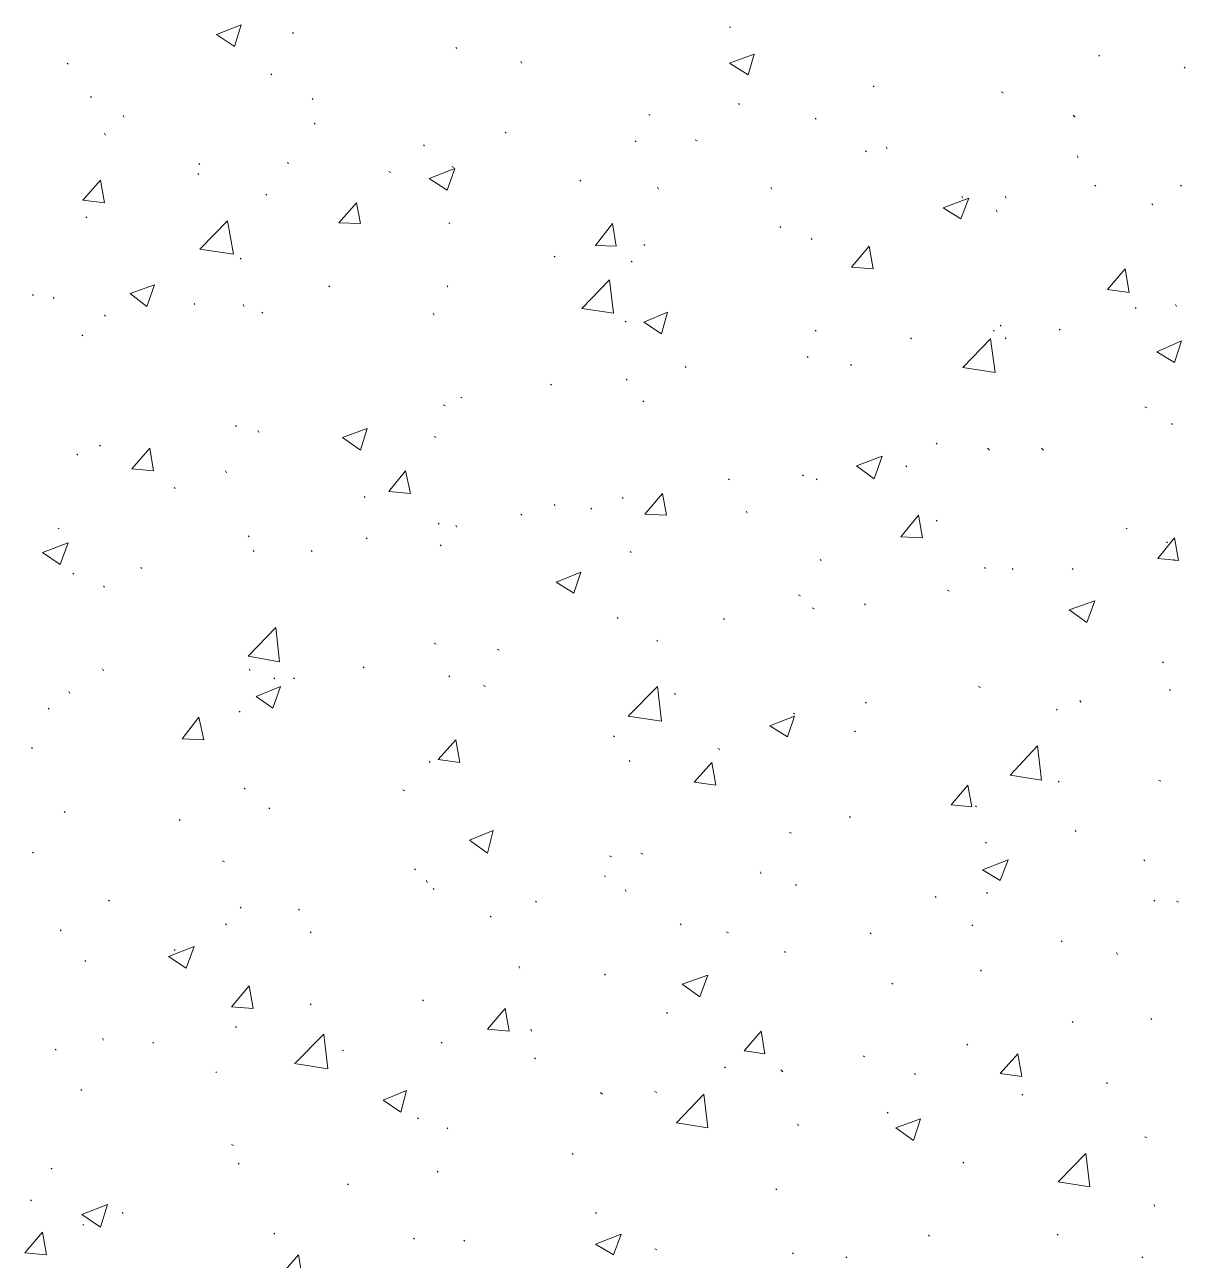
# Model space of a CAD drawing. Header units: millimetres. Extents: x 2928 to 3112, y 1220 to 1280.
# Drawn here: x 2945.501 to 2947.466, y 1258.21 to 1260.301 of the extents above; entities that cross this region are included whole.
import ezdxf

# ---------------------------------------------------------------- set-up
doc = ezdxf.new("R2010")
doc.units = ezdxf.units.MM

msp = doc.modelspace()

# ---------------------------------------------------------------- linework, layer by layer
at = {"color": 92, "linetype": 'Continuous', "lineweight": 13, "true_color": 0x00b800}
for points in [[(2945.82638, 1260.28389), (2945.86805, 1260.30056), (2945.86805, 1260.30056)], [(2945.85638, 1260.26389), (2945.86805, 1260.30056), (2945.86805, 1260.30056)], [(2946.69639, 1260.29556), (2946.69473, 1260.29723), (2946.69473, 1260.29723)], [(2945.82638, 1260.28389), (2945.85638, 1260.26389), (2945.85638, 1260.26389)], [(2945.95638, 1260.28556), (2945.95472, 1260.28723), (2945.95472, 1260.28723)], [(2946.23305, 1260.26056), (2946.23139, 1260.26223), (2946.23139, 1260.26223)], [(2946.69473, 1260.23556), (2946.73639, 1260.25056), (2946.73639, 1260.25056)], [(2946.72639, 1260.21556), (2946.73639, 1260.25056), (2946.73639, 1260.25056)], [(2947.3214, 1260.24723), (2947.31974, 1260.24889), (2947.31974, 1260.24889)], [(2945.57471, 1260.23389), (2945.57304, 1260.23556), (2945.57304, 1260.23556)], [(2946.34306, 1260.23556), (2946.34139, 1260.23889), (2946.34139, 1260.23889)], [(2946.69473, 1260.23556), (2946.72639, 1260.21556), (2946.72639, 1260.21556)], [(2947.46641, 1260.22723), (2947.46474, 1260.22889), (2947.46474, 1260.22889)], [(2945.91972, 1260.21556), (2945.91805, 1260.21723), (2945.91805, 1260.21723)], [(2946.93973, 1260.19556), (2946.93806, 1260.19723), (2946.93806, 1260.19723)], [(2947.15807, 1260.18556), (2947.15473, 1260.18722), (2947.15473, 1260.18722)], [(2945.61471, 1260.17722), (2945.61305, 1260.17889), (2945.61305, 1260.17889)], [(2945.98972, 1260.17389), (2945.98805, 1260.17556), (2945.98805, 1260.17556)], [(2946.71139, 1260.16556), (2946.70973, 1260.16722), (2946.70973, 1260.16722)], [(2945.66971, 1260.14389), (2945.66805, 1260.14722), (2945.66805, 1260.14722)], [(2946.55973, 1260.14722), (2946.55806, 1260.14889), (2946.55806, 1260.14889)], [(2947.27974, 1260.14389), (2947.2764, 1260.14722), (2947.2764, 1260.14722)], [(2945.99305, 1260.13222), (2945.99138, 1260.13389), (2945.99138, 1260.13389)], [(2946.8414, 1260.14056), (2946.83973, 1260.14222), (2946.83973, 1260.14222)], [(2945.63805, 1260.11389), (2945.63638, 1260.11722), (2945.63638, 1260.11722)], [(2946.31639, 1260.11722), (2946.31472, 1260.11889), (2946.31472, 1260.11889)], [(2946.53639, 1260.10222), (2946.53473, 1260.10389), (2946.53473, 1260.10389)], [(2946.63973, 1260.10389), (2946.63639, 1260.10556), (2946.63639, 1260.10556)], [(2946.17805, 1260.09556), (2946.17639, 1260.09722), (2946.17639, 1260.09722)], [(2946.9264, 1260.08556), (2946.92473, 1260.08722), (2946.92473, 1260.08722)], [(2946.9614, 1260.09056), (2946.95973, 1260.09389), (2946.95973, 1260.09389)], [(2945.79805, 1260.06389), (2945.79638, 1260.06556), (2945.79638, 1260.06556)], [(2945.94805, 1260.06556), (2945.94638, 1260.06722), (2945.94638, 1260.06722)], [(2946.22805, 1260.05889), (2946.22472, 1260.06056), (2946.22472, 1260.06056)], [(2947.28474, 1260.07556), (2947.28307, 1260.07889), (2947.28307, 1260.07889)], [(2945.79638, 1260.04722), (2945.79471, 1260.04889), (2945.79471, 1260.04889)], [(2946.12139, 1260.05056), (2946.11805, 1260.05222), (2946.11805, 1260.05222)], [(2946.18639, 1260.04056), (2946.22972, 1260.05722), (2946.22972, 1260.05722)], [(2946.18639, 1260.04056), (2946.21639, 1260.02056), (2946.21639, 1260.02056)], [(2946.21639, 1260.02056), (2946.22972, 1260.05722), (2946.22972, 1260.05722)], [(2945.59971, 1260.00389), (2945.62971, 1260.03722), (2945.62971, 1260.03722)], [(2945.63638, 1259.99889), (2945.62971, 1260.03722), (2945.62971, 1260.03722)], [(2946.44306, 1260.03556), (2946.44139, 1260.03722), (2946.44139, 1260.03722)], [(2946.57473, 1260.02222), (2946.57306, 1260.02556), (2946.57306, 1260.02556)], [(2946.7664, 1260.02222), (2946.76473, 1260.02556), (2946.76473, 1260.02556)], [(2947.31474, 1260.02722), (2947.31307, 1260.02889), (2947.31307, 1260.02889)], [(2947.45974, 1260.02722), (2947.45807, 1260.02889), (2947.45807, 1260.02889)], [(2945.59971, 1260.00389), (2945.63638, 1259.99889), (2945.63638, 1259.99889)], [(2945.91138, 1260.01222), (2945.90972, 1260.01389), (2945.90972, 1260.01389)], [(2946.03305, 1259.96556), (2946.06305, 1259.99889), (2946.06305, 1259.99889)], [(2946.06972, 1259.96389), (2946.06305, 1259.99889), (2946.06305, 1259.99889)], [(2947.0564, 1259.99056), (2947.09973, 1260.00722), (2947.09973, 1260.00722)], [(2947.0864, 1259.97222), (2947.09973, 1260.00722), (2947.09973, 1260.00722)], [(2947.08973, 1260.00722), (2947.08807, 1260.01056), (2947.08807, 1260.01056)], [(2947.16307, 1260.00722), (2947.1614, 1260.01056), (2947.1614, 1260.01056)], [(2947.4114, 1259.99556), (2947.40974, 1259.99722), (2947.40974, 1259.99722)], [(2945.60638, 1259.97389), (2945.60471, 1259.97556), (2945.60471, 1259.97556)], [(2947.0564, 1259.99056), (2947.0864, 1259.97222), (2947.0864, 1259.97222)], [(2947.14807, 1259.98389), (2947.1464, 1259.98722), (2947.1464, 1259.98722)], [(2945.79805, 1259.92055), (2945.84472, 1259.96889), (2945.84472, 1259.96889)], [(2945.85472, 1259.91222), (2945.84472, 1259.96889), (2945.84472, 1259.96889)], [(2946.03305, 1259.96556), (2946.06972, 1259.96389), (2946.06972, 1259.96389)], [(2946.22139, 1259.96389), (2946.21972, 1259.96556), (2946.21972, 1259.96556)], [(2946.46806, 1259.92722), (2946.49639, 1259.96389), (2946.49639, 1259.96389)], [(2946.50306, 1259.92555), (2946.49639, 1259.96389), (2946.49639, 1259.96389)], [(2946.7814, 1259.95722), (2946.77973, 1259.95889), (2946.77973, 1259.95889)], [(2946.83473, 1259.93722), (2946.83306, 1259.93889), (2946.83306, 1259.93889)], [(2945.79805, 1259.92055), (2945.85472, 1259.91222), (2945.85472, 1259.91222)], [(2946.46806, 1259.92722), (2946.50306, 1259.92555), (2946.50306, 1259.92555)], [(2946.55139, 1259.92722), (2946.54973, 1259.92889), (2946.54973, 1259.92889)], [(2946.9014, 1259.89055), (2946.9314, 1259.92555), (2946.9314, 1259.92555)], [(2946.93806, 1259.88722), (2946.9314, 1259.92555), (2946.9314, 1259.92555)], [(2945.86805, 1259.90389), (2945.86638, 1259.90555), (2945.86638, 1259.90555)], [(2946.39972, 1259.90722), (2946.39806, 1259.90889), (2946.39806, 1259.90889)], [(2946.52973, 1259.89889), (2946.52806, 1259.90055), (2946.52806, 1259.90055)], [(2946.9014, 1259.89055), (2946.93806, 1259.88722), (2946.93806, 1259.88722)], [(2947.33474, 1259.85222), (2947.36474, 1259.88722), (2947.36474, 1259.88722)], [(2947.3714, 1259.84722), (2947.36474, 1259.88722), (2947.36474, 1259.88722)], [(2945.67971, 1259.84555), (2945.72138, 1259.86055), (2945.72138, 1259.86055)], [(2945.70805, 1259.82389), (2945.72138, 1259.86055), (2945.72138, 1259.86055)], [(2946.01805, 1259.85722), (2946.01638, 1259.85889), (2946.01638, 1259.85889)], [(2946.21805, 1259.85722), (2946.21639, 1259.85889), (2946.21639, 1259.85889)], [(2946.44472, 1259.82055), (2946.49139, 1259.86889), (2946.49139, 1259.86889)], [(2946.49806, 1259.81222), (2946.49139, 1259.86889), (2946.49139, 1259.86889)], [(2947.33474, 1259.85222), (2947.3714, 1259.84722), (2947.3714, 1259.84722)], [(2945.51638, 1259.84222), (2945.51471, 1259.84389), (2945.51471, 1259.84389)], [(2945.55138, 1259.83722), (2945.54971, 1259.83889), (2945.54971, 1259.83889)], [(2945.67971, 1259.84555), (2945.70805, 1259.82389), (2945.70805, 1259.82389)], [(2945.78971, 1259.82722), (2945.78805, 1259.82889), (2945.78805, 1259.82889)], [(2945.63805, 1259.80722), (2945.63638, 1259.80889), (2945.63638, 1259.80889)], [(2945.87305, 1259.82389), (2945.87138, 1259.82722), (2945.87138, 1259.82722)], [(2945.90472, 1259.81222), (2945.90305, 1259.81389), (2945.90305, 1259.81389)], [(2946.19472, 1259.80889), (2946.19305, 1259.81222), (2946.19305, 1259.81222)], [(2946.44472, 1259.82055), (2946.49806, 1259.81222), (2946.49806, 1259.81222)], [(2946.54973, 1259.79722), (2946.58973, 1259.81389), (2946.58973, 1259.81389)], [(2946.57973, 1259.77722), (2946.58973, 1259.81389), (2946.58973, 1259.81389)], [(2947.38307, 1259.82055), (2947.3814, 1259.82222), (2947.3814, 1259.82222)], [(2947.4514, 1259.82389), (2947.44974, 1259.82722), (2947.44974, 1259.82722)], [(2946.51972, 1259.79722), (2946.51806, 1259.79889), (2946.51806, 1259.79889)], [(2946.54973, 1259.79722), (2946.57973, 1259.77722), (2946.57973, 1259.77722)], [(2947.15473, 1259.79055), (2947.15307, 1259.79222), (2947.15307, 1259.79222)], [(2945.59971, 1259.77389), (2945.59805, 1259.77555), (2945.59805, 1259.77555)], [(2946.8414, 1259.78222), (2946.83973, 1259.78389), (2946.83973, 1259.78389)], [(2947.00307, 1259.76889), (2947.0014, 1259.77055), (2947.0014, 1259.77055)], [(2947.08973, 1259.72055), (2947.1364, 1259.76889), (2947.1364, 1259.76889)], [(2947.14473, 1259.71222), (2947.1364, 1259.76889), (2947.1364, 1259.76889)], [(2947.14307, 1259.78222), (2947.1414, 1259.78389), (2947.1414, 1259.78389)], [(2947.16307, 1259.76889), (2947.1614, 1259.77055), (2947.1614, 1259.77055)], [(2947.25474, 1259.78389), (2947.25307, 1259.78555), (2947.25307, 1259.78555)], [(2947.41807, 1259.74722), (2947.45974, 1259.76555), (2947.45974, 1259.76555)], [(2947.41807, 1259.74722), (2947.44807, 1259.72888), (2947.44807, 1259.72888)], [(2947.44807, 1259.72888), (2947.45974, 1259.76555), (2947.45974, 1259.76555)], [(2946.82806, 1259.73722), (2946.8264, 1259.73889), (2946.8264, 1259.73889)], [(2946.9014, 1259.72388), (2946.89973, 1259.72555), (2946.89973, 1259.72555)], [(2946.62139, 1259.72055), (2946.61973, 1259.72222), (2946.61973, 1259.72222)], [(2947.08973, 1259.72055), (2947.14473, 1259.71222), (2947.14473, 1259.71222)], [(2946.39306, 1259.69055), (2946.39139, 1259.69222), (2946.39139, 1259.69222)], [(2946.52139, 1259.69888), (2946.51972, 1259.70055), (2946.51972, 1259.70055)], [(2946.24139, 1259.66888), (2946.23972, 1259.67055), (2946.23972, 1259.67055)], [(2946.54973, 1259.66222), (2946.54806, 1259.66388), (2946.54806, 1259.66388)], [(2946.21305, 1259.65555), (2946.20972, 1259.65722), (2946.20972, 1259.65722)], [(2947.4014, 1259.65222), (2947.39807, 1259.65388), (2947.39807, 1259.65388)], [(2945.85972, 1259.62055), (2945.85805, 1259.62222), (2945.85805, 1259.62222)], [(2947.44474, 1259.62388), (2947.44307, 1259.62555), (2947.44307, 1259.62555)], [(2945.89805, 1259.61055), (2945.89638, 1259.61388), (2945.89638, 1259.61388)], [(2946.03972, 1259.60222), (2946.08139, 1259.61722), (2946.08139, 1259.61722)], [(2946.03972, 1259.60222), (2946.06972, 1259.58055), (2946.06972, 1259.58055)], [(2946.06972, 1259.58055), (2946.08139, 1259.61722), (2946.08139, 1259.61722)], [(2946.19805, 1259.60222), (2946.19472, 1259.60388), (2946.19472, 1259.60388)], [(2945.62971, 1259.58722), (2945.62805, 1259.58888), (2945.62805, 1259.58888)], [(2945.68305, 1259.54888), (2945.71305, 1259.58388), (2945.71305, 1259.58388)], [(2945.71971, 1259.54555), (2945.71305, 1259.58388), (2945.71305, 1259.58388)], [(2947.0464, 1259.59055), (2947.04473, 1259.59222), (2947.04473, 1259.59222)], [(2947.13473, 1259.58055), (2947.1314, 1259.58388), (2947.1314, 1259.58388)], [(2947.2264, 1259.58055), (2947.22307, 1259.58388), (2947.22307, 1259.58388)], [(2945.59138, 1259.57222), (2945.58971, 1259.57388), (2945.58971, 1259.57388)], [(2946.90973, 1259.55388), (2946.95306, 1259.57055), (2946.95306, 1259.57055)], [(2946.93973, 1259.53222), (2946.95306, 1259.57055), (2946.95306, 1259.57055)], [(2945.68305, 1259.54888), (2945.71971, 1259.54555), (2945.71971, 1259.54555)], [(2945.84305, 1259.54222), (2945.84138, 1259.54555), (2945.84138, 1259.54555)], [(2946.11805, 1259.51055), (2946.14639, 1259.54555), (2946.14639, 1259.54555)], [(2946.15472, 1259.50722), (2946.14639, 1259.54555), (2946.14639, 1259.54555)], [(2946.81973, 1259.53722), (2946.81806, 1259.53888), (2946.81806, 1259.53888)], [(2946.90973, 1259.55388), (2946.93973, 1259.53222), (2946.93973, 1259.53222)], [(2946.99473, 1259.55222), (2946.99306, 1259.55388), (2946.99306, 1259.55388)], [(2945.75638, 1259.51555), (2945.75471, 1259.51722), (2945.75471, 1259.51722)], [(2946.69473, 1259.53055), (2946.69306, 1259.53222), (2946.69306, 1259.53222)], [(2946.84306, 1259.53055), (2946.8414, 1259.53222), (2946.8414, 1259.53222)], [(2946.07805, 1259.50055), (2946.07639, 1259.50222), (2946.07639, 1259.50222)], [(2946.11805, 1259.51055), (2946.15472, 1259.50722), (2946.15472, 1259.50722)], [(2946.51472, 1259.49888), (2946.51306, 1259.50055), (2946.51306, 1259.50055)], [(2946.55139, 1259.47221), (2946.58139, 1259.50722), (2946.58139, 1259.50722)], [(2946.58806, 1259.47055), (2946.58139, 1259.50722), (2946.58139, 1259.50722)], [(2946.39972, 1259.48721), (2946.39806, 1259.48888), (2946.39806, 1259.48888)], [(2946.46139, 1259.48055), (2946.45972, 1259.48221), (2946.45972, 1259.48221)], [(2946.72473, 1259.47388), (2946.72306, 1259.47721), (2946.72306, 1259.47721)], [(2946.20305, 1259.45555), (2946.20139, 1259.45721), (2946.20139, 1259.45721)], [(2946.23305, 1259.45055), (2946.23139, 1259.45388), (2946.23139, 1259.45388)], [(2946.34306, 1259.47055), (2946.34139, 1259.47221), (2946.34139, 1259.47221)], [(2946.55139, 1259.47221), (2946.58806, 1259.47055), (2946.58806, 1259.47055)], [(2946.98473, 1259.43388), (2947.01473, 1259.47055), (2947.01473, 1259.47055)], [(2947.0214, 1259.43221), (2947.01473, 1259.47055), (2947.01473, 1259.47055)], [(2947.0464, 1259.46055), (2947.04473, 1259.46221), (2947.04473, 1259.46221)], [(2945.55971, 1259.44721), (2945.55804, 1259.44888), (2945.55804, 1259.44888)], [(2945.88138, 1259.43388), (2945.87972, 1259.43555), (2945.87972, 1259.43555)], [(2946.08139, 1259.43055), (2946.07972, 1259.43221), (2946.07972, 1259.43221)], [(2946.98473, 1259.43388), (2947.0214, 1259.43221), (2947.0214, 1259.43221)], [(2947.36807, 1259.44721), (2947.3664, 1259.44888), (2947.3664, 1259.44888)], [(2947.41974, 1259.39721), (2947.44807, 1259.43221), (2947.44807, 1259.43221)], [(2947.45474, 1259.39388), (2947.44807, 1259.43221), (2947.44807, 1259.43221)], [(2945.53138, 1259.40721), (2945.57471, 1259.42388), (2945.57471, 1259.42388)], [(2945.56138, 1259.38721), (2945.57471, 1259.42388), (2945.57471, 1259.42388)], [(2945.88972, 1259.40888), (2945.88805, 1259.41055), (2945.88805, 1259.41055)], [(2945.98805, 1259.40888), (2945.98638, 1259.41055), (2945.98638, 1259.41055)], [(2946.20639, 1259.41888), (2946.20472, 1259.42055), (2946.20472, 1259.42055)], [(2947.4364, 1259.42388), (2947.43474, 1259.42555), (2947.43474, 1259.42555)], [(2945.53138, 1259.40721), (2945.56138, 1259.38721), (2945.56138, 1259.38721)], [(2946.52806, 1259.40721), (2946.52639, 1259.40888), (2946.52639, 1259.40888)], [(2946.84973, 1259.39388), (2946.84806, 1259.39555), (2946.84806, 1259.39555)], [(2947.41974, 1259.39721), (2947.45474, 1259.39388), (2947.45474, 1259.39388)], [(2947.44807, 1259.39388), (2947.4464, 1259.39555), (2947.4464, 1259.39555)], [(2945.58471, 1259.37055), (2945.58304, 1259.37221), (2945.58304, 1259.37221)], [(2945.69971, 1259.38055), (2945.69805, 1259.38221), (2945.69805, 1259.38221)], [(2946.40139, 1259.35721), (2946.44306, 1259.37388), (2946.44306, 1259.37388)], [(2946.43139, 1259.33888), (2946.44306, 1259.37388), (2946.44306, 1259.37388)], [(2947.12807, 1259.38055), (2947.1264, 1259.38221), (2947.1264, 1259.38221)], [(2947.17473, 1259.37888), (2947.17307, 1259.38055), (2947.17307, 1259.38055)], [(2947.2764, 1259.37888), (2947.27474, 1259.38055), (2947.27474, 1259.38055)], [(2945.63638, 1259.34888), (2945.63471, 1259.35055), (2945.63471, 1259.35055)], [(2946.40139, 1259.35721), (2946.43139, 1259.33888), (2946.43139, 1259.33888)], [(2946.81473, 1259.33388), (2946.8114, 1259.33555), (2946.8114, 1259.33555)], [(2947.0664, 1259.34221), (2947.06307, 1259.34388), (2947.06307, 1259.34388)], [(2946.83806, 1259.31221), (2946.83473, 1259.31388), (2946.83473, 1259.31388)], [(2946.92473, 1259.31888), (2946.92306, 1259.32055), (2946.92306, 1259.32055)], [(2947.26974, 1259.31055), (2947.31307, 1259.32555), (2947.31307, 1259.32555)], [(2947.26974, 1259.31055), (2947.29974, 1259.28888), (2947.29974, 1259.28888)], [(2947.29974, 1259.28888), (2947.31307, 1259.32555), (2947.31307, 1259.32555)], [(2946.50639, 1259.29555), (2946.50472, 1259.29721), (2946.50472, 1259.29721)], [(2946.68639, 1259.29388), (2946.68473, 1259.29555), (2946.68473, 1259.29555)], [(2945.87972, 1259.23221), (2945.92638, 1259.28055), (2945.92638, 1259.28055)], [(2945.93305, 1259.22221), (2945.92638, 1259.28055), (2945.92638, 1259.28055)], [(2946.19805, 1259.25221), (2946.19472, 1259.25388), (2946.19472, 1259.25388)], [(2946.30472, 1259.24221), (2946.30139, 1259.24388), (2946.30139, 1259.24388)], [(2946.57306, 1259.25721), (2946.57139, 1259.25888), (2946.57139, 1259.25888)], [(2945.87972, 1259.23221), (2945.93305, 1259.22221), (2945.93305, 1259.22221)], [(2945.63471, 1259.20721), (2945.63305, 1259.21054), (2945.63305, 1259.21054)], [(2945.88305, 1259.20721), (2945.88138, 1259.21054), (2945.88138, 1259.21054)], [(2946.07639, 1259.21221), (2946.07472, 1259.21388), (2946.07472, 1259.21388)], [(2947.42974, 1259.22054), (2947.42807, 1259.22221), (2947.42807, 1259.22221)], [(2945.92472, 1259.19388), (2945.92305, 1259.19554), (2945.92305, 1259.19554)], [(2945.95805, 1259.19388), (2945.95638, 1259.19554), (2945.95638, 1259.19554)], [(2946.22139, 1259.19721), (2946.21972, 1259.19888), (2946.21972, 1259.19888)], [(2946.28139, 1259.18054), (2946.27805, 1259.18221), (2946.27805, 1259.18221)], [(2945.57804, 1259.16888), (2945.57638, 1259.17221), (2945.57638, 1259.17221)], [(2945.89305, 1259.16388), (2945.93472, 1259.18054), (2945.93472, 1259.18054)], [(2945.89305, 1259.16388), (2945.92138, 1259.14388), (2945.92138, 1259.14388)], [(2945.92138, 1259.14388), (2945.93472, 1259.18054), (2945.93472, 1259.18054)], [(2946.52306, 1259.13054), (2946.57306, 1259.18054), (2946.57306, 1259.18054)], [(2946.57973, 1259.12221), (2946.57306, 1259.18054), (2946.57306, 1259.18054)], [(2946.60306, 1259.16721), (2946.60139, 1259.16888), (2946.60139, 1259.16888)], [(2947.11973, 1259.17888), (2947.1164, 1259.18054), (2947.1164, 1259.18054)], [(2947.4414, 1259.17388), (2947.43974, 1259.17554), (2947.43974, 1259.17554)], [(2945.54304, 1259.14221), (2945.54138, 1259.14388), (2945.54138, 1259.14388)], [(2945.86638, 1259.13721), (2945.86472, 1259.13888), (2945.86472, 1259.13888)], [(2946.9264, 1259.15221), (2946.92473, 1259.15388), (2946.92473, 1259.15388)], [(2947.24974, 1259.14054), (2947.24807, 1259.14221), (2947.24807, 1259.14221)], [(2947.28974, 1259.15388), (2947.28807, 1259.15721), (2947.28807, 1259.15721)], [(2945.76805, 1259.09221), (2945.79638, 1259.12888), (2945.79638, 1259.12888)], [(2945.80471, 1259.09054), (2945.79638, 1259.12888), (2945.79638, 1259.12888)], [(2946.52306, 1259.13054), (2946.57973, 1259.12221), (2946.57973, 1259.12221)], [(2946.76306, 1259.11388), (2946.80473, 1259.13054), (2946.80473, 1259.13054)], [(2946.79306, 1259.09554), (2946.80473, 1259.13054), (2946.80473, 1259.13054)], [(2946.80473, 1259.13388), (2946.80306, 1259.13554), (2946.80306, 1259.13554)], [(2946.49972, 1259.09554), (2946.49806, 1259.09721), (2946.49806, 1259.09721)], [(2946.76306, 1259.11388), (2946.79306, 1259.09554), (2946.79306, 1259.09554)], [(2946.90806, 1259.10388), (2946.9064, 1259.10554), (2946.9064, 1259.10554)], [(2945.51471, 1259.07554), (2945.51304, 1259.07721), (2945.51304, 1259.07721)], [(2945.76805, 1259.09221), (2945.80471, 1259.09054), (2945.80471, 1259.09054)], [(2946.20139, 1259.05721), (2946.23139, 1259.09054), (2946.23139, 1259.09054)], [(2946.23805, 1259.05221), (2946.23139, 1259.09054), (2946.23139, 1259.09054)], [(2947.16973, 1259.03054), (2947.2164, 1259.08054), (2947.2164, 1259.08054)], [(2947.22307, 1259.02221), (2947.2164, 1259.08054), (2947.2164, 1259.08054)], [(2946.20139, 1259.05721), (2946.23805, 1259.05221), (2946.23805, 1259.05221)], [(2946.52639, 1259.05388), (2946.52472, 1259.05554), (2946.52472, 1259.05554)], [(2946.67806, 1259.07388), (2946.67473, 1259.07554), (2946.67473, 1259.07554)], [(2946.18805, 1259.05221), (2946.18639, 1259.05388), (2946.18639, 1259.05388)], [(2946.63473, 1259.01887), (2946.66473, 1259.05221), (2946.66473, 1259.05221)], [(2946.67139, 1259.01387), (2946.66473, 1259.05221), (2946.66473, 1259.05221)], [(2946.63473, 1259.01887), (2946.67139, 1259.01387), (2946.67139, 1259.01387)], [(2947.06973, 1258.98054), (2947.09807, 1259.01387), (2947.09807, 1259.01387)], [(2947.10473, 1258.97721), (2947.09807, 1259.01387), (2947.09807, 1259.01387)], [(2947.16973, 1259.03054), (2947.22307, 1259.02221), (2947.22307, 1259.02221)], [(2947.25307, 1259.01887), (2947.2514, 1259.02054), (2947.2514, 1259.02054)], [(2947.42474, 1259.02054), (2947.4214, 1259.02221), (2947.4214, 1259.02221)], [(2945.87472, 1259.00721), (2945.87305, 1259.00887), (2945.87305, 1259.00887)], [(2946.14472, 1259.00387), (2946.14139, 1259.00554), (2946.14139, 1259.00554)], [(2945.91638, 1258.97387), (2945.91472, 1258.97554), (2945.91472, 1258.97554)], [(2947.06973, 1258.98054), (2947.10473, 1258.97721), (2947.10473, 1258.97721)], [(2947.11307, 1258.97721), (2947.1114, 1258.97887), (2947.1114, 1258.97887)], [(2945.56971, 1258.96721), (2945.56804, 1258.96887), (2945.56804, 1258.96887)], [(2945.76471, 1258.95387), (2945.76305, 1258.95554), (2945.76305, 1258.95554)], [(2946.89973, 1258.95887), (2946.89806, 1258.96054), (2946.89806, 1258.96054)], [(2946.25472, 1258.92054), (2946.29472, 1258.93721), (2946.29472, 1258.93721)], [(2946.28472, 1258.89887), (2946.29472, 1258.93721), (2946.29472, 1258.93721)], [(2946.79973, 1258.93221), (2946.7964, 1258.93387), (2946.7964, 1258.93387)], [(2947.2814, 1258.93554), (2947.27974, 1258.93721), (2947.27974, 1258.93721)], [(2946.25472, 1258.92054), (2946.28472, 1258.89887), (2946.28472, 1258.89887)], [(2947.12973, 1258.91554), (2947.12807, 1258.91721), (2947.12807, 1258.91721)], [(2945.51638, 1258.89887), (2945.51471, 1258.90054), (2945.51471, 1258.90054)], [(2946.49472, 1258.89221), (2946.49139, 1258.89387), (2946.49139, 1258.89387)], [(2946.54806, 1258.89721), (2946.54473, 1258.89887), (2946.54473, 1258.89887)], [(2945.83972, 1258.88387), (2945.83638, 1258.88554), (2945.83638, 1258.88554)], [(2946.16305, 1258.87054), (2946.16139, 1258.87221), (2946.16139, 1258.87221)], [(2946.74806, 1258.86387), (2946.74639, 1258.86721), (2946.74639, 1258.86721)], [(2947.12307, 1258.87054), (2947.1664, 1258.88721), (2947.1664, 1258.88721)], [(2947.12307, 1258.87054), (2947.15307, 1258.85221), (2947.15307, 1258.85221)], [(2947.15307, 1258.85221), (2947.1664, 1258.88721), (2947.1664, 1258.88721)], [(2947.39807, 1258.88554), (2947.3964, 1258.88721), (2947.3964, 1258.88721)], [(2946.18305, 1258.84887), (2946.18139, 1258.85221), (2946.18139, 1258.85221)], [(2946.48472, 1258.85887), (2946.48306, 1258.86054), (2946.48306, 1258.86054)], [(2946.19472, 1258.83721), (2946.19305, 1258.83887), (2946.19305, 1258.83887)], [(2946.51972, 1258.83387), (2946.51806, 1258.83721), (2946.51806, 1258.83721)], [(2946.80806, 1258.84387), (2946.8064, 1258.84554), (2946.8064, 1258.84554)], [(2947.04473, 1258.82387), (2947.04307, 1258.82554), (2947.04307, 1258.82554)], [(2947.1314, 1258.83054), (2947.12973, 1258.83221), (2947.12973, 1258.83221)], [(2945.64471, 1258.81721), (2945.64305, 1258.81887), (2945.64305, 1258.81887)], [(2945.86805, 1258.80554), (2945.86638, 1258.80721), (2945.86638, 1258.80721)], [(2946.36806, 1258.81554), (2946.36639, 1258.81721), (2946.36639, 1258.81721)], [(2947.41474, 1258.81721), (2947.41307, 1258.81887), (2947.41307, 1258.81887)], [(2947.45474, 1258.81554), (2947.4514, 1258.81721), (2947.4514, 1258.81721)], [(2945.96638, 1258.80221), (2945.96472, 1258.80387), (2945.96472, 1258.80387)], [(2946.29139, 1258.79054), (2946.28972, 1258.7922), (2946.28972, 1258.7922)], [(2945.56304, 1258.7672), (2945.56138, 1258.76887), (2945.56138, 1258.76887)], [(2945.84305, 1258.7772), (2945.84138, 1258.77887), (2945.84138, 1258.77887)], [(2945.98638, 1258.76387), (2945.98472, 1258.76554), (2945.98472, 1258.76554)], [(2946.61306, 1258.7772), (2946.61139, 1258.77887), (2946.61139, 1258.77887)], [(2946.69306, 1258.76387), (2946.68973, 1258.76554), (2946.68973, 1258.76554)], [(2946.93473, 1258.7622), (2946.93306, 1258.76387), (2946.93306, 1258.76387)], [(2947.1064, 1258.77554), (2947.10473, 1258.7772), (2947.10473, 1258.7772)], [(2947.25807, 1258.74887), (2947.2564, 1258.75054), (2947.2564, 1258.75054)], [(2945.74471, 1258.72387), (2945.78805, 1258.74054), (2945.78805, 1258.74054)], [(2945.74471, 1258.72387), (2945.77471, 1258.70387), (2945.77471, 1258.70387)], [(2945.75638, 1258.73387), (2945.75471, 1258.73554), (2945.75471, 1258.73554)], [(2945.77471, 1258.70387), (2945.78805, 1258.74054), (2945.78805, 1258.74054)], [(2946.78973, 1258.73054), (2946.78806, 1258.7322), (2946.78806, 1258.7322)], [(2947.3514, 1258.7272), (2947.34974, 1258.73054), (2947.34974, 1258.73054)], [(2945.60471, 1258.71554), (2945.60305, 1258.7172), (2945.60305, 1258.7172)], [(2946.33972, 1258.70387), (2946.33806, 1258.7072), (2946.33806, 1258.7072)], [(2947.1214, 1258.69887), (2947.11973, 1258.70054), (2947.11973, 1258.70054)], [(2946.48472, 1258.6922), (2946.48306, 1258.69387), (2946.48306, 1258.69387)], [(2946.61473, 1258.6772), (2946.65806, 1258.6922), (2946.65806, 1258.6922)], [(2946.64473, 1258.65554), (2946.65806, 1258.6922), (2946.65806, 1258.6922)], [(2946.9714, 1258.6772), (2946.96973, 1258.67887), (2946.96973, 1258.67887)], [(2945.85138, 1258.63887), (2945.88138, 1258.67387), (2945.88138, 1258.67387)], [(2945.88805, 1258.63554), (2945.88138, 1258.67387), (2945.88138, 1258.67387)], [(2946.61473, 1258.6772), (2946.64473, 1258.65554), (2946.64473, 1258.65554)], [(2945.85138, 1258.63887), (2945.88805, 1258.63554), (2945.88805, 1258.63554)], [(2945.98638, 1258.6422), (2945.98472, 1258.64387), (2945.98472, 1258.64387)], [(2946.17639, 1258.64887), (2946.17472, 1258.65054), (2946.17472, 1258.65054)], [(2946.28472, 1258.60054), (2946.31472, 1258.63554), (2946.31472, 1258.63554)], [(2946.32139, 1258.5972), (2946.31472, 1258.63554), (2946.31472, 1258.63554)], [(2946.58973, 1258.6272), (2946.58806, 1258.62887), (2946.58806, 1258.62887)], [(2947.40974, 1258.6172), (2947.40807, 1258.61887), (2947.40807, 1258.61887)], [(2945.85972, 1258.60387), (2945.85805, 1258.60554), (2945.85805, 1258.60554)], [(2946.28472, 1258.60054), (2946.32139, 1258.5972), (2946.32139, 1258.5972)], [(2946.35972, 1258.5972), (2946.35806, 1258.60054), (2946.35806, 1258.60054)], [(2946.71973, 1258.56387), (2946.74806, 1258.5972), (2946.74806, 1258.5972)], [(2946.75473, 1258.55887), (2946.74806, 1258.5972), (2946.74806, 1258.5972)], [(2947.2764, 1258.6122), (2947.27474, 1258.61387), (2947.27474, 1258.61387)], [(2945.63471, 1258.5822), (2945.63305, 1258.58554), (2945.63305, 1258.58554)], [(2945.71971, 1258.5772), (2945.71805, 1258.57887), (2945.71805, 1258.57887)], [(2945.95805, 1258.5422), (2946.00805, 1258.5922), (2946.00805, 1258.5922)], [(2946.01472, 1258.53387), (2946.00805, 1258.5922), (2946.00805, 1258.5922)], [(2946.20805, 1258.5772), (2946.20639, 1258.57887), (2946.20639, 1258.57887)], [(2947.09807, 1258.57387), (2947.0964, 1258.57554), (2947.0964, 1258.57554)], [(2945.55471, 1258.56554), (2945.55304, 1258.5672), (2945.55304, 1258.5672)], [(2946.04138, 1258.56387), (2946.03972, 1258.56554), (2946.03972, 1258.56554)], [(2946.71973, 1258.56387), (2946.75473, 1258.55887), (2946.75473, 1258.55887)], [(2946.92306, 1258.55387), (2946.9214, 1258.55553), (2946.9214, 1258.55553)], [(2947.15307, 1258.52553), (2947.18307, 1258.55887), (2947.18307, 1258.55887)], [(2947.18973, 1258.52053), (2947.18307, 1258.55887), (2947.18307, 1258.55887)], [(2945.96138, 1258.5422), (2946.01472, 1258.53387), (2946.01472, 1258.53387)], [(2946.36639, 1258.55053), (2946.36472, 1258.5522), (2946.36472, 1258.5522)], [(2946.68806, 1258.53553), (2946.68639, 1258.5372), (2946.68639, 1258.5372)], [(2945.82638, 1258.5272), (2945.82471, 1258.52887), (2945.82471, 1258.52887)], [(2946.78473, 1258.52887), (2946.7814, 1258.5322), (2946.7814, 1258.5322)], [(2947.00973, 1258.52387), (2947.00807, 1258.52553), (2947.00807, 1258.52553)], [(2947.15307, 1258.52553), (2947.18973, 1258.52053), (2947.18973, 1258.52053)], [(2945.59805, 1258.4972), (2945.59638, 1258.49887), (2945.59638, 1258.49887)], [(2946.10805, 1258.48053), (2946.14805, 1258.4972), (2946.14805, 1258.4972)], [(2946.13805, 1258.46053), (2946.14805, 1258.4972), (2946.14805, 1258.4972)], [(2946.47972, 1258.49053), (2946.47639, 1258.49387), (2946.47639, 1258.49387)], [(2946.57139, 1258.49387), (2946.56806, 1258.49553), (2946.56806, 1258.49553)], [(2947.33474, 1258.50887), (2947.33307, 1258.51053), (2947.33307, 1258.51053)], [(2946.10805, 1258.48053), (2946.13805, 1258.46053), (2946.13805, 1258.46053)], [(2946.60473, 1258.4422), (2946.65139, 1258.49053), (2946.65139, 1258.49053)], [(2946.65806, 1258.43387), (2946.65139, 1258.49053), (2946.65139, 1258.49053)], [(2947.1914, 1258.48887), (2947.18973, 1258.49053), (2947.18973, 1258.49053)], [(2946.16805, 1258.44887), (2946.16639, 1258.45053), (2946.16639, 1258.45053)], [(2946.96306, 1258.45887), (2946.9614, 1258.46053), (2946.9614, 1258.46053)], [(2946.9764, 1258.43387), (2947.01807, 1258.44887), (2947.01807, 1258.44887)], [(2947.0064, 1258.4122), (2947.01807, 1258.44887), (2947.01807, 1258.44887)], [(2946.21805, 1258.4322), (2946.21639, 1258.43387), (2946.21639, 1258.43387)], [(2946.60473, 1258.4422), (2946.65806, 1258.43387), (2946.65806, 1258.43387)], [(2946.8114, 1258.4372), (2946.80973, 1258.44053), (2946.80973, 1258.44053)], [(2946.9764, 1258.43387), (2947.0064, 1258.4122), (2947.0064, 1258.4122)], [(2947.4014, 1258.4172), (2947.39807, 1258.41887), (2947.39807, 1258.41887)], [(2945.85472, 1258.40387), (2945.85138, 1258.40553), (2945.85138, 1258.40553)], [(2946.42972, 1258.38887), (2946.42806, 1258.39053), (2946.42806, 1258.39053)], [(2947.2514, 1258.3422), (2947.29807, 1258.39053), (2947.29807, 1258.39053)], [(2947.30474, 1258.33387), (2947.29807, 1258.39053), (2947.29807, 1258.39053)], [(2945.54804, 1258.36387), (2945.54638, 1258.36553), (2945.54638, 1258.36553)], [(2945.86472, 1258.3722), (2945.86305, 1258.37387), (2945.86305, 1258.37387)], [(2947.0914, 1258.37387), (2947.08973, 1258.37553), (2947.08973, 1258.37553)], [(2946.20139, 1258.35887), (2946.19972, 1258.36053), (2946.19972, 1258.36053)], [(2946.04972, 1258.3372), (2946.04805, 1258.33887), (2946.04805, 1258.33887)], [(2946.77473, 1258.32886), (2946.77306, 1258.33053), (2946.77306, 1258.33053)], [(2947.2514, 1258.3422), (2947.30474, 1258.33387), (2947.30474, 1258.33387)], [(2945.51304, 1258.31053), (2945.51138, 1258.3122), (2945.51138, 1258.3122)], [(2945.59805, 1258.2872), (2945.64138, 1258.30386), (2945.64138, 1258.30386)], [(2945.62971, 1258.26553), (2945.64138, 1258.30386), (2945.64138, 1258.30386)], [(2947.41474, 1258.30053), (2947.41307, 1258.30386), (2947.41307, 1258.30386)], [(2945.59805, 1258.2872), (2945.62971, 1258.26553), (2945.62971, 1258.26553)], [(2945.66805, 1258.28886), (2945.66638, 1258.29053), (2945.66638, 1258.29053)], [(2946.46972, 1258.28886), (2946.46806, 1258.29053), (2946.46806, 1258.29053)], [(2945.60138, 1258.26886), (2945.59971, 1258.27053), (2945.59971, 1258.27053)], [(2945.50138, 1258.2222), (2945.53138, 1258.2572), (2945.53138, 1258.2572)], [(2945.53804, 1258.21886), (2945.53138, 1258.2572), (2945.53138, 1258.2572)], [(2945.92472, 1258.25386), (2945.92305, 1258.25553), (2945.92305, 1258.25553)], [(2946.16139, 1258.24553), (2946.15972, 1258.2472), (2946.15972, 1258.2472)], [(2946.24639, 1258.2422), (2946.24472, 1258.24386), (2946.24472, 1258.24386)], [(2946.46806, 1258.2372), (2946.51139, 1258.25386), (2946.51139, 1258.25386)], [(2946.49806, 1258.21886), (2946.51139, 1258.25386), (2946.51139, 1258.25386)], [(2947.03307, 1258.25053), (2947.0314, 1258.2522), (2947.0314, 1258.2522)], [(2947.2514, 1258.2522), (2947.24974, 1258.25386), (2947.24974, 1258.25386)], [(2945.50138, 1258.2222), (2945.53804, 1258.21886), (2945.53804, 1258.21886)], [(2945.93472, 1258.18386), (2945.96472, 1258.21886), (2945.96472, 1258.21886)], [(2945.97138, 1258.1822), (2945.96472, 1258.21886), (2945.96472, 1258.21886)], [(2946.46806, 1258.2372), (2946.49806, 1258.21886), (2946.49806, 1258.21886)], [(2946.57139, 1258.2272), (2946.56806, 1258.22886), (2946.56806, 1258.22886)], [(2946.80306, 1258.22053), (2946.8014, 1258.2222), (2946.8014, 1258.2222)], [(2946.89306, 1258.21386), (2946.8914, 1258.21553), (2946.8914, 1258.21553)], [(2947.39474, 1258.21386), (2947.39307, 1258.21553), (2947.39307, 1258.21553)]]:
    msp.add_lwpolyline(points, dxfattribs=at)

doc.saveas('drawing.dxf')
